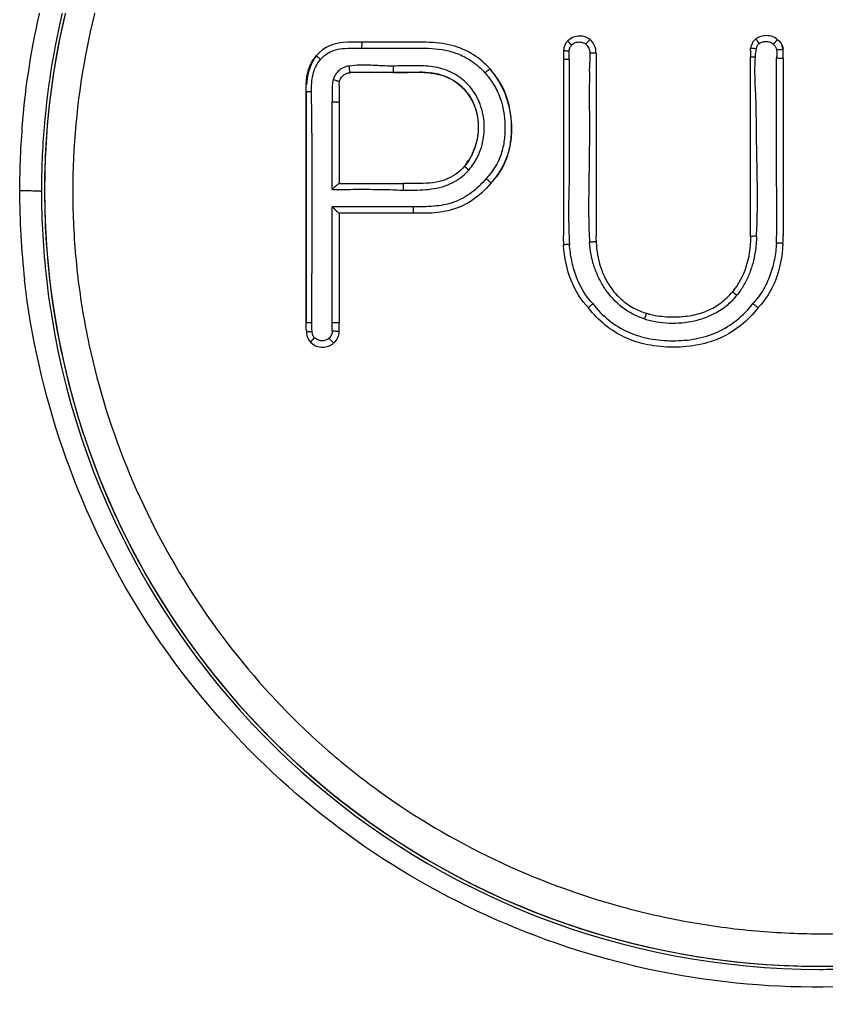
# Model space of a CAD drawing. Extents: x 2340 to 8415, y -46 to 2482.
# Drawn here: x 2618.29 to 2631.3, y 721.05 to 736.79 of the extents above; entities that cross this region are included whole.
import ezdxf

# ---------------------------------------------------------------- set-up
doc = ezdxf.new("R2010")
doc.units = 0
doc.header["$LTSCALE"] = 20
doc.header["$MEASUREMENT"] = 0
doc.layers.get('0').update_dxf_attribs({"linetype": 'CONTINUOUS'})
doc.layers.add('00_COMPONENTS', color=7, linetype='CONTINUOUS')

# ---------------------------------------------------------------- blocks, each defined once
blk = doc.blocks.new('A$C7b8c0583')
at = {"layer": '00_COMPONENTS', "color": 7, "linetype": 'Continuous'}
for p, q in [((121.983, 55.274), (121.755, 55.274)), ((122.26, 55.274), (121.983, 55.274)), ((123.018, 55.274), (122.26, 55.274)), ((125.663, 55.317), (125.663, 55.317)), ((125.229, 55.105), (125.229, 54.991)), ((125.756, 55.105), (125.756, 55.096)), ((128.247, 55.143), (128.247, 55.033)), ((128.774, 55.154), (128.773, 55.161)), ((128.774, 55.011), (128.774, 55.131)), ((125.229, 54.991), (125.229, 52.157)), ((125.756, 55.096), (125.756, 52.15)), ((128.247, 52.151), (128.247, 55.033)), ((128.774, 55.011), (128.774, 52.157)), ((122.895, 54.791), (122.981, 54.788)), ((122.114, 54.785), (121.824, 54.785)), ((122.49, 54.785), (122.114, 54.785)), ((122.967, 54.785), (122.49, 54.785)), ((123.096, 54.778), (123.122, 54.775)), ((123.158, 54.769), (123.216, 54.757)), ((121.084, 54.475), (121.084, 54.591)), ((121.084, 54.591), (121.084, 54.591)), ((121.084, 54.475), (121.084, 50.752)), ((121.084, 50.752), (121.084, 54.475)), ((121.084, 54.475), (121.084, 54.475)), ((121.612, 54.566), (121.612, 54.308)), ((123.673, 54.464), (123.713, 54.409)), ((121.612, 54.308), (121.612, 52.998)), ((123.749, 53.45), (123.711, 53.38)), ((123.757, 53.465), (123.749, 53.45)), ((123.782, 53.522), (123.757, 53.465)), ((121.611, 52.998), (121.866, 52.998)), ((121.866, 52.998), (122.652, 52.998)), ((122.967, 52.998), (122.652, 52.998)), ((124.064, 53.005), (124.064, 53.005)), ((122.811, 52.621), (121.503, 52.621)), ((121.503, 50.754), (121.503, 52.621)), ((121.612, 52.516), (121.612, 50.749)), ((121.612, 52.516), (121.612, 50.749)), ((121.872, 52.516), (121.612, 52.516)), ((122.819, 52.516), (121.872, 52.516)), ((123.019, 52.516), (122.819, 52.516)), ((128.248, 52.141), (128.247, 52.141)), ((121.084, 50.639), (121.084, 50.752)), ((121.084, 50.752), (121.084, 50.752)), ((121.612, 50.749), (121.612, 50.749)), ((121.612, 50.652), (121.612, 50.749)), ((121.084, 50.625), (121.084, 50.639)), ((121.611, 50.612), (121.611, 50.611)), ((121.612, 50.638), (121.612, 50.652)), ((121.612, 50.625), (121.612, 50.638))]:
    blk.add_line(p, q, dxfattribs=at)
for points in [[(128.767, 55.186), (128.762, 55.198), (128.756, 55.211), (128.75, 55.224), (128.748, 55.227)], [(128.773, 55.161), (128.77, 55.173), (128.767, 55.186)], [(121.246, 55.058), (121.223, 55.026), (121.193, 54.979), (121.167, 54.928), (121.144, 54.873), (121.125, 54.815), (121.11, 54.756), (121.099, 54.694), (121.091, 54.629), (121.088, 54.591)], [(122.49, 54.785), (122.529, 54.786), (122.624, 54.787), (122.717, 54.789), (122.807, 54.791), (122.895, 54.791)], [(122.981, 54.788), (123.065, 54.782), (123.096, 54.778)], [(124.064, 53.005), (124.083, 53.024), (124.141, 53.093), (124.195, 53.168), (124.244, 53.25), (124.288, 53.339), (124.325, 53.432), (124.355, 53.529), (124.377, 53.63), (124.392, 53.734), (124.399, 53.839), (124.398, 53.945), (124.39, 54.052), (124.374, 54.157), (124.351, 54.262), (124.32, 54.363), (124.283, 54.462), (124.239, 54.558), (124.189, 54.648), (124.134, 54.733), (124.073, 54.813), (124.047, 54.844)], [(123.122, 54.775), (123.147, 54.772), (123.158, 54.769)], [(123.216, 54.757), (123.225, 54.755), (123.227, 54.755)], [(123.227, 54.755), (123.301, 54.732), (123.373, 54.702), (123.442, 54.666), (123.507, 54.624), (123.567, 54.576), (123.601, 54.543)], [(123.601, 54.543), (123.622, 54.524), (123.668, 54.47)], [(123.668, 54.47), (123.672, 54.466), (123.673, 54.464)], [(123.713, 54.409), (123.716, 54.405), (123.718, 54.401)], [(123.718, 54.401), (123.754, 54.34), (123.786, 54.272), (123.813, 54.201), (123.833, 54.128), (123.847, 54.053), (123.855, 53.978), (123.857, 53.901), (123.854, 53.824), (123.845, 53.747), (123.83, 53.671), (123.809, 53.596), (123.782, 53.522)], [(123.711, 53.38), (123.666, 53.313), (123.636, 53.274)]]:
    blk.add_lwpolyline(points, dxfattribs=at)
for centre, radius, start, end in [((129.363, 52.87), 12.5, 108.1481, 270), ((129.363, 52.87), 12.5, 108.2609, 267.4128), ((129.363, 52.87), 12.55, 156.006, 175.2449), ((129.363, 52.87), 2.5, 104.9188, 105.0831), ((125.626, 55.106), 0.397, 175.8858, 180.0524), ((125.403, 55.106), 0.352, 359.9621, 3.9514), ((128.465, 55.131), 0.31, 359.9507, 4.31), ((125.656, 52.824), 2.276, 89.4467, 90.0008), ((122.869, 52.409), 2.382, 87.0701, 88.9882), ((122.955, 53.601), 1.187, 82.0206, 83.0387), ((122.98, 53.737), 1.048, 82.354, 83.5059), ((122.972, 53.72), 1.066, 79.9152, 82.0374), ((122.986, 53.776), 1.008, 80.118, 82.3606), ((122.996, 53.856), 0.928, 76.9368, 79.9266), ((122.995, 53.828), 0.956, 77.2198, 80.1226), ((123.014, 53.935), 0.847, 75.649, 76.9057), ((123.002, 53.862), 0.921, 76.0516, 77.2082), ((123.017, 53.944), 0.837, 45.7525, 75.6784), ((123.023, 53.952), 0.828, 39.9754, 45.7029), ((122.989, 53.928), 0.869, 39.7403, 45.2252), ((122.984, 53.923), 0.877, 39.2358, 39.7473), ((123.023, 53.951), 0.828, 39.4339, 39.9753), ((122.984, 53.923), 0.877, 38.635, 39.2358), ((123.024, 53.953), 0.826, 34.6978, 39.4352), ((122.984, 53.923), 0.877, 38.1013, 38.635), ((122.986, 53.925), 0.873, 34.7594, 38.1038), ((122.994, 53.93), 0.864, 33.6359, 34.7565), ((122.998, 53.933), 0.859, 33.0375, 33.6354), ((129.273, 52.882), 12.814, 175.1776, 179.9978), ((129.363, 52.87), 12.55, 175.2449, 180), ((122.857, 53.898), 0.998, 334.3329, 339.0699), ((122.916, 53.865), 0.931, 320.6734, 328.2138), ((122.889, 53.881), 0.963, 328.1955, 331.6998), ((122.874, 53.89), 0.98, 331.6973, 334.3234), ((122.874, 53.926), 1.094, 319.2854, 319.6346), ((129.31, 52.887), 12.851, 180.0171, 186.4555), ((129.363, 52.87), 12.55, 180, 186.4219), ((131.114, 52.36), 5.892, 181.975, 183.4702), ((130.457, 52.285), 4.705, 181.6455, 182.8431), ((126.195, 52.151), 2.052, 359.7207, 0.0002), ((126.251, 52.155), 2.523, 357.0964, 0.0266), ((129.363, 52.87), 12.55, 186.4219, 269.995), ((126.933, 52.1), 1.251, 253.2068, 255.5652), ((121.5, 50.625), 0.415, 179.9722, 182.9678), ((121.467, 50.623), 0.382, 182.9889, 184.5565), ((121.271, 50.625), 0.341, 357.6948, 0.0116), ((129.363, 52.87), 12.5, 270, 287.9727), ((129.363, 52.87), 12.5, 267.4128, 270), ((129.363, 52.87), 12.55, 269.995, 271.0049)]:
    blk.add_arc(centre, radius, start, end, dxfattribs=at)
for points, knots in [([(125.509, 65.154), (127.332, 65.719), (131.29, 66.027), (136.804, 63.868), (140.852, 59.526), (142.016, 55.709), (142.154, 53.794)], [0, 0, 0, 0, 0.249289, 0.4989, 0.749116, 1, 1, 1, 1]), ([(116.505, 53.959), (116.611, 55.213), (117.195, 57.702), (119.115, 61.003), (121.898, 63.602), (124.179, 64.725), (125.367, 65.109)], [0, 0, 0, 0, 0.250898, 0.501324, 0.751021, 1, 1, 1, 1]), ([(125.613, 64.297), (125.266, 64.182), (124.581, 63.922), (123.592, 63.442), (122.65, 62.875), (121.467, 62.01), (120.142, 60.732), (118.872, 58.925), (117.953, 56.918), (117.405, 54.78), (117.278, 52.944), (117.382, 51.483), (117.622, 50.039), (118.174, 48.287), (119.198, 46.34), (120.327, 44.893), (121.376, 43.877), (122.517, 42.964), (124.096, 42.031), (125.816, 41.394), (127.242, 41.07), (128.33, 40.925), (129.428, 40.877), (130.159, 40.914), (130.523, 40.951)], [0, 0, 0, 0, 0.031281, 0.062576, 0.093872, 0.125177, 0.187738, 0.250322, 0.312917, 0.375501, 0.438053, 0.469343, 0.50062, 0.563064, 0.625458, 0.687815, 0.719018, 0.75022, 0.812572, 0.87496, 0.906201, 0.937452, 0.968726, 1, 1, 1, 1]), ([(121.983, 55.274), (121.983, 55.274), (121.981, 55.271), (121.98, 55.266), (121.979, 55.257), (121.977, 55.239), (121.976, 55.212), (121.975, 55.19), (121.975, 55.178)], [0, 0, 0, 0, 0.022352, 0.077028, 0.169455, 0.297151, 0.631739, 1, 1, 1, 1]), ([(125.299, 55.298), (125.298, 55.298), (125.299, 55.297), (125.299, 55.296), (125.301, 55.294), (125.304, 55.291), (125.309, 55.285), (125.316, 55.277), (125.325, 55.267), (125.34, 55.251), (125.352, 55.238), (125.36, 55.23)], [0, 0, 0, 0, 0.005244, 0.019496, 0.042886, 0.075299, 0.166177, 0.288766, 0.438986, 0.611758, 1, 1, 1, 1]), ([(125.663, 55.317), (125.639, 55.336), (125.586, 55.365), (125.489, 55.38), (125.387, 55.362), (125.327, 55.324), (125.299, 55.298)], [0, 0, 0, 0, 0.237546, 0.47515, 0.737577, 1, 1, 1, 1]), ([(125.36, 55.23), (125.376, 55.244), (125.411, 55.268), (125.473, 55.282), (125.537, 55.276), (125.575, 55.257), (125.592, 55.245)], [0, 0, 0, 0, 0.250439, 0.5005, 0.750303, 1, 1, 1, 1]), ([(125.592, 55.245), (125.599, 55.255), (125.612, 55.269), (125.629, 55.286), (125.639, 55.298), (125.648, 55.307), (125.655, 55.313), (125.66, 55.316), (125.662, 55.317), (125.663, 55.318), (125.663, 55.317)], [0, 0, 0, 0, 0.377557, 0.549001, 0.699367, 0.823272, 0.916657, 0.976587, 0.993085, 1, 1, 1, 1]), ([(128.684, 55.316), (128.66, 55.338), (128.607, 55.371), (128.509, 55.386), (128.412, 55.373), (128.358, 55.348), (128.333, 55.331)], [0, 0, 0, 0, 0.244678, 0.48926, 0.744632, 1, 1, 1, 1]), ([(128.388, 55.256), (128.381, 55.266), (128.37, 55.279), (128.357, 55.297), (128.349, 55.307), (128.343, 55.317), (128.338, 55.323), (128.335, 55.327), (128.334, 55.329), (128.334, 55.33), (128.334, 55.33)], [0, 0, 0, 0, 0.387933, 0.560504, 0.710584, 0.83314, 0.924108, 0.980124, 0.994535, 1, 1, 1, 1]), ([(128.388, 55.256), (128.406, 55.266), (128.444, 55.282), (128.505, 55.288), (128.566, 55.28), (128.601, 55.256), (128.615, 55.242)], [0, 0, 0, 0, 0.250341, 0.50039, 0.750359, 1, 1, 1, 1]), ([(128.681, 55.314), (128.681, 55.314), (128.678, 55.313), (128.674, 55.309), (128.667, 55.303), (128.659, 55.294), (128.65, 55.283), (128.635, 55.266), (128.623, 55.252), (128.615, 55.242)], [0, 0, 0, 0, 0.02459, 0.082133, 0.173439, 0.295848, 0.44561, 0.617446, 1, 1, 1, 1]), ([(121.313, 54.998), (121.352, 55.043), (121.423, 55.1), (121.532, 55.148), (121.649, 55.175), (121.797, 55.178), (121.916, 55.179), (121.975, 55.178)], [0, 0, 0, 0, 0.249968, 0.375271, 0.500331, 0.750208, 1, 1, 1, 1]), ([(121.975, 55.178), (122.05, 55.178), (122.201, 55.178), (122.427, 55.178), (122.653, 55.178), (122.953, 55.18), (123.258, 55.176), (123.548, 55.088), (123.682, 55.016), (123.744, 54.975)], [0, 0, 0, 0, 0.125017, 0.25005, 0.375076, 0.500083, 0.749892, 0.874986, 1, 1, 1, 1]), ([(125.322, 55.131), (125.31, 55.132), (125.293, 55.133), (125.272, 55.134), (125.257, 55.135), (125.246, 55.135), (125.237, 55.135), (125.233, 55.135), (125.23, 55.135), (125.23, 55.134)], [0, 0, 0, 0, 0.374056, 0.552153, 0.709879, 0.837196, 0.928776, 0.981904, 1, 1, 1, 1]), ([(125.32, 55.131), (125.322, 55.149), (125.331, 55.175), (125.346, 55.207), (125.355, 55.223), (125.36, 55.23)], [0, 0, 0, 0, 0.499352, 0.749808, 1, 1, 1, 1]), ([(125.321, 54.996), (125.321, 55.007), (125.321, 55.03), (125.32, 55.064), (125.321, 55.097), (125.32, 55.12), (125.32, 55.131)], [0, 0, 0, 0, 0.250005, 0.500002, 0.749989, 1, 1, 1, 1]), ([(125.592, 55.245), (125.602, 55.235), (125.62, 55.215), (125.639, 55.179), (125.651, 55.14), (125.655, 55.113), (125.656, 55.1)], [0, 0, 0, 0, 0.249999, 0.499541, 0.750018, 1, 1, 1, 1]), ([(128.342, 55.169), (128.33, 55.17), (128.313, 55.172), (128.291, 55.174), (128.277, 55.176), (128.266, 55.176), (128.257, 55.177), (128.253, 55.177), (128.249, 55.177), (128.249, 55.176)], [0, 0, 0, 0, 0.373813, 0.552013, 0.709905, 0.837364, 0.929015, 0.982116, 1, 1, 1, 1]), ([(128.342, 55.169), (128.344, 55.185), (128.354, 55.218), (128.375, 55.245), (128.388, 55.256)], [0, 0, 0, 0, 0.499794, 1, 1, 1, 1]), ([(128.615, 55.242), (128.63, 55.232), (128.654, 55.204), (128.664, 55.169), (128.667, 55.151)], [0, 0, 0, 0, 0.498721, 1, 1, 1, 1]), ([(128.743, 55.155), (128.738, 55.155), (128.712, 55.154), (128.686, 55.152), (128.667, 55.151)], [0, 0, 0, 0, 0.227847, 1, 1, 1, 1]), ([(128.667, 55.151), (128.67, 55.129), (128.671, 55.083), (128.669, 55.038), (128.668, 55.016)], [0, 0, 0, 0, 0.499716, 1, 1, 1, 1]), ([(128.774, 55.154), (128.773, 55.155), (128.77, 55.155), (128.765, 55.156), (128.755, 55.156), (128.748, 55.155), (128.743, 55.155)], [0, 0, 0, 0, 0.063103, 0.244929, 0.560636, 1, 1, 1, 1]), ([(121.167, 54.479), (121.165, 54.525), (121.168, 54.617), (121.188, 54.754), (121.233, 54.885), (121.283, 54.963), (121.313, 54.998)], [0, 0, 0, 0, 0.249739, 0.499878, 0.749946, 1, 1, 1, 1]), ([(121.313, 54.998), (121.304, 55.005), (121.292, 55.017), (121.276, 55.031), (121.266, 55.04), (121.258, 55.047), (121.252, 55.052), (121.249, 55.055), (121.248, 55.057), (121.247, 55.058), (121.246, 55.058), (121.246, 55.058)], [0, 0, 0, 0, 0.38941, 0.562182, 0.712185, 0.834452, 0.925014, 0.957304, 0.980605, 0.994802, 1, 1, 1, 1]), ([(125.321, 54.996), (125.309, 54.996), (125.292, 54.996), (125.27, 54.995), (125.256, 54.994), (125.245, 54.994), (125.236, 54.993), (125.232, 54.992), (125.229, 54.992), (125.229, 54.991)], [0, 0, 0, 0, 0.374243, 0.552254, 0.709796, 0.836926, 0.928384, 0.981523, 1, 1, 1, 1]), ([(125.321, 54.996), (125.321, 54.872), (125.32, 54.623), (125.322, 54.25), (125.321, 53.878), (125.321, 53.567), (125.321, 53.318), (125.322, 53.132), (125.32, 52.946), (125.315, 52.759), (125.312, 52.573), (125.314, 52.324), (125.321, 52.138), (125.327, 52.014)], [0, 0, 0, 0, 0.125001, 0.250001, 0.375002, 0.500001, 0.562502, 0.625005, 0.687505, 0.750011, 0.812512, 0.875013, 1, 1, 1, 1]), ([(125.656, 55.1), (125.657, 55.068), (125.658, 55.005), (125.651, 54.925), (125.648, 54.862), (125.648, 54.798), (125.649, 54.719), (125.648, 54.624), (125.648, 54.497), (125.648, 54.338), (125.648, 54.147), (125.649, 53.956), (125.649, 53.766), (125.648, 53.512), (125.643, 53.194), (125.637, 52.813), (125.635, 52.431), (125.644, 52.177), (125.651, 52.051)], [0, 0, 0, 0, 0.031251, 0.062509, 0.078129, 0.093755, 0.125013, 0.15626, 0.18751, 0.25001, 0.31251, 0.375009, 0.437509, 0.500009, 0.625014, 0.750018, 0.875017, 1, 1, 1, 1]), ([(125.756, 55.096), (125.756, 55.096), (125.753, 55.096), (125.75, 55.097), (125.743, 55.098), (125.734, 55.098), (125.722, 55.099), (125.703, 55.099), (125.688, 55.1), (125.678, 55.1)], [0, 0, 0, 0, 0.017229, 0.065593, 0.149716, 0.269538, 0.421302, 0.599908, 1, 1, 1, 1]), ([(128.327, 55.037), (128.316, 55.037), (128.301, 55.037), (128.282, 55.036), (128.27, 55.036), (128.26, 55.035), (128.253, 55.035), (128.25, 55.034), (128.247, 55.034), (128.247, 55.033)], [0, 0, 0, 0, 0.391355, 0.569349, 0.722827, 0.844876, 0.931746, 0.982114, 1, 1, 1, 1]), ([(128.344, 52.145), (128.351, 52.265), (128.359, 52.506), (128.36, 52.868), (128.355, 53.23), (128.346, 53.591), (128.342, 53.953), (128.34, 54.315), (128.317, 54.675), (128.318, 54.917), (128.327, 55.037)], [0, 0, 0, 0, 0.125016, 0.250026, 0.375031, 0.500034, 0.625038, 0.750039, 0.875034, 1, 1, 1, 1]), ([(128.665, 52.037), (128.671, 52.161), (128.676, 52.409), (128.671, 52.781), (128.667, 53.154), (128.668, 53.526), (128.668, 53.899), (128.668, 54.395), (128.668, 54.767), (128.668, 55.016)], [0, 0, 0, 0, 0.124913, 0.249958, 0.375003, 0.500001, 0.625002, 0.750001, 1, 1, 1, 1]), ([(128.774, 55.011), (128.774, 55.012), (128.771, 55.012), (128.766, 55.013), (128.755, 55.014), (128.742, 55.014), (128.725, 55.015), (128.7, 55.015), (128.681, 55.016), (128.668, 55.016)], [0, 0, 0, 0, 0.018429, 0.072763, 0.167194, 0.298296, 0.459479, 0.638574, 1, 1, 1, 1]), ([(121.772, 54.89), (121.743, 54.886), (121.685, 54.872), (121.608, 54.824), (121.55, 54.755), (121.527, 54.7), (121.517, 54.672)], [0, 0, 0, 0, 0.249601, 0.499411, 0.749589, 1, 1, 1, 1]), ([(122.482, 54.89), (122.423, 54.89), (122.334, 54.891), (122.216, 54.899), (122.097, 54.905), (121.949, 54.909), (121.83, 54.9), (121.772, 54.89)], [0, 0, 0, 0, 0.250028, 0.375037, 0.500042, 0.750042, 1, 1, 1, 1]), ([(121.772, 54.89), (121.773, 54.877), (121.775, 54.858), (121.778, 54.833), (121.781, 54.816), (121.783, 54.803), (121.786, 54.792), (121.788, 54.787), (121.789, 54.784), (121.79, 54.784)], [0, 0, 0, 0, 0.357106, 0.535071, 0.695912, 0.827309, 0.922555, 0.978294, 1, 1, 1, 1]), ([(123.633, 54.648), (123.595, 54.681), (123.514, 54.742), (123.38, 54.813), (123.236, 54.861), (123.037, 54.895), (122.784, 54.897), (122.583, 54.894), (122.482, 54.89)], [0, 0, 0, 0, 0.125139, 0.250302, 0.375233, 0.500266, 0.750129, 1, 1, 1, 1]), ([(122.482, 54.89), (122.482, 54.877), (122.482, 54.858), (122.483, 54.834), (122.484, 54.817), (122.485, 54.804), (122.487, 54.794), (122.488, 54.789), (122.489, 54.785), (122.49, 54.785)], [0, 0, 0, 0, 0.360254, 0.538078, 0.698092, 0.828424, 0.922749, 0.978077, 1, 1, 1, 1]), ([(123.965, 54.781), (123.974, 54.79), (123.993, 54.806), (124.015, 54.824), (124.03, 54.835), (124.038, 54.84), (124.043, 54.843), (124.046, 54.844), (124.047, 54.844)], [0, 0, 0, 0, 0.376964, 0.699104, 0.823302, 0.916448, 0.975111, 1, 1, 1, 1]), ([(124.064, 53.005), (124.12, 53.061), (124.216, 53.181), (124.319, 53.39), (124.371, 53.586), (124.392, 53.756), (124.397, 53.893), (124.391, 54.031), (124.37, 54.208), (124.315, 54.416), (124.207, 54.642), (124.105, 54.779), (124.047, 54.844)], [0, 0, 0, 0, 0.12353, 0.247059, 0.370589, 0.432353, 0.494118, 0.557353, 0.620588, 0.747059, 0.873529, 1, 1, 1, 1]), ([(121.517, 54.672), (121.51, 54.643), (121.5, 54.583), (121.498, 54.493), (121.501, 54.403), (121.502, 54.343), (121.503, 54.312)], [0, 0, 0, 0, 0.250185, 0.500068, 0.750132, 1, 1, 1, 1]), ([(121.517, 54.672), (121.53, 54.669), (121.548, 54.663), (121.573, 54.657), (121.589, 54.652), (121.603, 54.648), (121.612, 54.645), (121.617, 54.644), (121.619, 54.643), (121.62, 54.642), (121.621, 54.642), (121.621, 54.642)], [0, 0, 0, 0, 0.360115, 0.539757, 0.701807, 0.833673, 0.928504, 0.960552, 0.982668, 0.995537, 1, 1, 1, 1]), ([(121.621, 54.642), (121.622, 54.646), (121.632, 54.678), (121.659, 54.729), (121.718, 54.771), (121.768, 54.782), (121.79, 54.784)], [0, 0, 0, 0, 0.057083, 0.429848, 0.770249, 1, 1, 1, 1]), ([(123.846, 53.425), (123.895, 53.524), (123.959, 53.74), (123.956, 54.076), (123.854, 54.396), (123.715, 54.575), (123.633, 54.648)], [0, 0, 0, 0, 0.250414, 0.500646, 0.750558, 1, 1, 1, 1]), ([(123.965, 54.781), (124.017, 54.725), (124.11, 54.599), (124.246, 54.319), (124.296, 54.007), (124.282, 53.697), (124.216, 53.393), (124.093, 53.184), (123.982, 53.076)], [0, 0, 0, 0, 0.125041, 0.250248, 0.499941, 0.625355, 0.750755, 1, 1, 1, 1]), ([(121.084, 54.475), (121.084, 54.475), (121.087, 54.476), (121.091, 54.476), (121.098, 54.477), (121.108, 54.478), (121.121, 54.478), (121.141, 54.479), (121.156, 54.479), (121.167, 54.479)], [0, 0, 0, 0, 0.018144, 0.069373, 0.157571, 0.280962, 0.435556, 0.613439, 1, 1, 1, 1]), ([(121.172, 50.756), (121.172, 50.911), (121.172, 51.221), (121.178, 51.687), (121.175, 52.152), (121.177, 52.618), (121.176, 53.083), (121.177, 53.548), (121.175, 54.014), (121.17, 54.324), (121.167, 54.479)], [0, 0, 0, 0, 0.125002, 0.250006, 0.375007, 0.500009, 0.62501, 0.750012, 0.87501, 1, 1, 1, 1]), ([(123.704, 54.423), (123.747, 54.36), (123.816, 54.221), (123.878, 53.92), (123.844, 53.683), (123.79, 53.541)], [0, 0, 0, 0, 0.250258, 0.500935, 1, 1, 1, 1]), ([(121.503, 54.312), (121.516, 54.313), (121.536, 54.312), (121.561, 54.312), (121.578, 54.311), (121.592, 54.311), (121.603, 54.31), (121.608, 54.309), (121.612, 54.309), (121.612, 54.308)], [0, 0, 0, 0, 0.358612, 0.537804, 0.699714, 0.831682, 0.926802, 0.981487, 1, 1, 1, 1]), ([(123.364, 52.974), (123.461, 53.012), (123.583, 53.087), (123.681, 53.186), (123.704, 53.212)], [0, 0, 0, 0, 0.749334, 1, 1, 1, 1]), ([(123.704, 53.212), (123.695, 53.22), (123.682, 53.232), (123.666, 53.246), (123.656, 53.255), (123.648, 53.263), (123.642, 53.268), (123.639, 53.271), (123.638, 53.273), (123.637, 53.274), (123.636, 53.274), (123.636, 53.274)], [0, 0, 0, 0, 0.388674, 0.561505, 0.711713, 0.834256, 0.92509, 0.957489, 0.980859, 0.995053, 1, 1, 1, 1]), ([(123.982, 53.076), (123.914, 52.991), (123.795, 52.875), (123.61, 52.757), (123.46, 52.69), (123.301, 52.647), (123.138, 52.628), (122.975, 52.619), (122.866, 52.619), (122.811, 52.621)], [0, 0, 0, 0, 0.250038, 0.375251, 0.500431, 0.625457, 0.750305, 0.875265, 1, 1, 1, 1]), ([(124.064, 53.005), (124.064, 53.005), (124.063, 53.005), (124.062, 53.006), (124.06, 53.008), (124.057, 53.01), (124.054, 53.013), (124.047, 53.018), (124.038, 53.026), (124.026, 53.037), (124.007, 53.054), (123.991, 53.065), (123.982, 53.076)], [0, 0, 0, 0, 0.005131, 0.020084, 0.044623, 0.078517, 0.121487, 0.172977, 0.298996, 0.451403, 0.624475, 1, 1, 1, 1]), ([(121.611, 52.998), (121.609, 52.998), (121.604, 52.994), (121.594, 52.987), (121.582, 52.977), (121.568, 52.964), (121.552, 52.95), (121.531, 52.929), (121.514, 52.913), (121.503, 52.902)], [0, 0, 0, 0, 0.042598, 0.127106, 0.242279, 0.377337, 0.524614, 0.679776, 1, 1, 1, 1]), ([(121.503, 52.902), (121.598, 52.902), (121.836, 52.902), (122.217, 52.904), (122.502, 52.896), (122.644, 52.889)], [0, 0, 0, 0, 0.249986, 0.624996, 1, 1, 1, 1]), ([(122.652, 52.998), (122.652, 52.998), (122.65, 52.994), (122.649, 52.989), (122.648, 52.978), (122.646, 52.964), (122.645, 52.946), (122.645, 52.921), (122.644, 52.902), (122.645, 52.89)], [0, 0, 0, 0, 0.02317, 0.081645, 0.179757, 0.31369, 0.475253, 0.651498, 1, 1, 1, 1]), ([(122.644, 52.889), (122.705, 52.887), (122.827, 52.887), (123.069, 52.898), (123.252, 52.929), (123.364, 52.974)], [0, 0, 0, 0, 0.25013, 0.500383, 1, 1, 1, 1]), ([(116.46, 52.883), (116.503, 52.883), (116.586, 52.883), (116.691, 52.88), (116.77, 52.879), (116.799, 52.873), (116.813, 52.873), (116.813, 52.87)], [0, 0, 0, 0, 0.366726, 0.694005, 0.918291, 0.978245, 1, 1, 1, 1]), ([(121.612, 52.516), (121.611, 52.516), (121.61, 52.518), (121.607, 52.52), (121.603, 52.523), (121.596, 52.53), (121.585, 52.54), (121.57, 52.554), (121.554, 52.57), (121.532, 52.592), (121.515, 52.609), (121.503, 52.621)], [0, 0, 0, 0, 0.009695, 0.032762, 0.068059, 0.114035, 0.230224, 0.367964, 0.518556, 0.676487, 1, 1, 1, 1]), ([(122.819, 52.516), (122.818, 52.516), (122.817, 52.52), (122.816, 52.525), (122.814, 52.535), (122.813, 52.548), (122.812, 52.565), (122.811, 52.589), (122.811, 52.608), (122.811, 52.621)], [0, 0, 0, 0, 0.021792, 0.077021, 0.171243, 0.301471, 0.461416, 0.639302, 1, 1, 1, 1]), ([(128.344, 52.145), (128.344, 52.06), (128.329, 51.911), (128.286, 51.703), (128.225, 51.52), (128.139, 51.349), (128.068, 51.242), (128.028, 51.193)], [0, 0, 0, 0, 0.249817, 0.437424, 0.624822, 0.812476, 1, 1, 1, 1]), ([(128.344, 52.145), (128.333, 52.145), (128.312, 52.145), (128.283, 52.144), (128.262, 52.143), (128.251, 52.143), (128.248, 52.141)], [0, 0, 0, 0, 0.341844, 0.663318, 0.895515, 1, 1, 1, 1]), ([(125.327, 52.014), (125.315, 52.013), (125.298, 52.012), (125.276, 52.01), (125.261, 52.009), (125.249, 52.007), (125.24, 52.006), (125.236, 52.005), (125.233, 52.004), (125.233, 52.004)], [0, 0, 0, 0, 0.371171, 0.549103, 0.707224, 0.835188, 0.927423, 0.981096, 1, 1, 1, 1]), ([(125.704, 51.058), (125.584, 51.183), (125.449, 51.417), (125.359, 51.754), (125.335, 51.927), (125.327, 52.014)], [0, 0, 0, 0, 0.498258, 0.749088, 1, 1, 1, 1]), ([(125.758, 52.051), (125.758, 52.052), (125.754, 52.052), (125.75, 52.053), (125.739, 52.053), (125.725, 52.053), (125.708, 52.053), (125.683, 52.052), (125.664, 52.051), (125.651, 52.051)], [0, 0, 0, 0, 0.018367, 0.07262, 0.167139, 0.298511, 0.460072, 0.63931, 1, 1, 1, 1]), ([(126.536, 50.811), (126.407, 50.85), (126.165, 50.981), (125.935, 51.232), (125.8, 51.465), (125.722, 51.653), (125.671, 51.849), (125.655, 51.983), (125.651, 52.051)], [0, 0, 0, 0, 0.249197, 0.498745, 0.623968, 0.749261, 0.87461, 1, 1, 1, 1]), ([(125.758, 52.051), (125.765, 51.908), (125.803, 51.694), (125.912, 51.436), (126.047, 51.236), (126.225, 51.064), (126.408, 50.959), (126.531, 50.915), (126.572, 50.903)], [0, 0, 0, 0, 0.251539, 0.405756, 0.559974, 0.737512, 0.91505, 1, 1, 1, 1]), ([(128.665, 52.037), (128.66, 51.948), (128.639, 51.77), (128.568, 51.511), (128.454, 51.268), (128.347, 51.123), (128.285, 51.059)], [0, 0, 0, 0, 0.249971, 0.500021, 0.750026, 1, 1, 1, 1]), ([(128.771, 52.028), (128.771, 52.028), (128.767, 52.029), (128.763, 52.03), (128.752, 52.031), (128.739, 52.032), (128.722, 52.034), (128.697, 52.035), (128.678, 52.036), (128.665, 52.037)], [0, 0, 0, 0, 0.018057, 0.072296, 0.166814, 0.298147, 0.459622, 0.63888, 1, 1, 1, 1]), ([(132.858, 40.525), (131.08, 40.017), (127.259, 39.78), (121.948, 41.864), (117.989, 45.975), (116.749, 49.602), (116.541, 51.442)], [0, 0, 0, 0, 0.250282, 0.49977, 0.749379, 1, 1, 1, 1]), ([(126.536, 50.811), (126.6, 50.791), (126.733, 50.761), (127.003, 50.734), (127.277, 50.758), (127.537, 50.836), (127.722, 50.925), (127.889, 51.042), (127.986, 51.139), (128.028, 51.193)], [0, 0, 0, 0, 0.124828, 0.249818, 0.499261, 0.624428, 0.749511, 0.874813, 1, 1, 1, 1]), ([(127.149, 50.85), (127.151, 50.85), (127.203, 50.854), (127.346, 50.873), (127.56, 50.937), (127.779, 51.065), (127.902, 51.183), (127.957, 51.251)], [0, 0, 0, 0, 0.006294, 0.148252, 0.432168, 0.716084, 1, 1, 1, 1]), ([(127.957, 51.251), (127.956, 51.251), (127.957, 51.251), (127.958, 51.25), (127.959, 51.249), (127.963, 51.246), (127.969, 51.241), (127.978, 51.233), (127.989, 51.224), (128.005, 51.211), (128.019, 51.2), (128.028, 51.193)], [0, 0, 0, 0, 0.004146, 0.016749, 0.038359, 0.069499, 0.160983, 0.288384, 0.446356, 0.624826, 1, 1, 1, 1]), ([(125.635, 50.989), (125.636, 50.988), (125.636, 50.991), (125.637, 50.993), (125.64, 50.998), (125.645, 51.003), (125.654, 51.012), (125.664, 51.022), (125.676, 51.034), (125.69, 51.046), (125.699, 51.054), (125.704, 51.058)], [0, 0, 0, 0, 0.020109, 0.045682, 0.07984, 0.172061, 0.295169, 0.445466, 0.617459, 0.804963, 1, 1, 1, 1]), ([(125.704, 51.058), (125.778, 50.96), (125.951, 50.782), (126.215, 50.619), (126.446, 50.533), (126.626, 50.49), (126.809, 50.465), (126.993, 50.457), (127.178, 50.464), (127.422, 50.496), (127.72, 50.586), (128.038, 50.782), (128.211, 50.961), (128.285, 51.059)], [0, 0, 0, 0, 0.124798, 0.24954, 0.312058, 0.374553, 0.437069, 0.499588, 0.56212, 0.624692, 0.749714, 0.874813, 1, 1, 1, 1]), ([(128.368, 50.99), (128.368, 50.99), (128.367, 50.99), (128.366, 50.991), (128.364, 50.993), (128.36, 50.996), (128.352, 51.002), (128.342, 51.011), (128.33, 51.021), (128.311, 51.037), (128.296, 51.05), (128.285, 51.059)], [0, 0, 0, 0, 0.004979, 0.019736, 0.044068, 0.077752, 0.17185, 0.297775, 0.450384, 0.623357, 1, 1, 1, 1]), ([(127.601, 50.444), (127.541, 50.424), (127.417, 50.392), (127.219, 50.362), (127.004, 50.352), (126.788, 50.362), (126.521, 50.402), (126.215, 50.501), (125.897, 50.698), (125.717, 50.883), (125.635, 50.989)], [0, 0, 0, 0, 0.089093, 0.179578, 0.270062, 0.361304, 0.452547, 0.635031, 0.817516, 1, 1, 1, 1]), ([(126.572, 50.903), (126.571, 50.903), (126.569, 50.9), (126.566, 50.896), (126.562, 50.888), (126.555, 50.871), (126.546, 50.845), (126.539, 50.823), (126.536, 50.811)], [0, 0, 0, 0, 0.02191, 0.076615, 0.169455, 0.297812, 0.633379, 1, 1, 1, 1]), ([(126.621, 50.889), (126.65, 50.881), (126.725, 50.865), (126.851, 50.848), (127.002, 50.842), (127.102, 50.846), (127.149, 50.85)], [0, 0, 0, 0, 0.183174, 0.459743, 0.736311, 1, 1, 1, 1]), ([(128.368, 50.99), (128.286, 50.884), (128.106, 50.699), (127.841, 50.533), (127.663, 50.464), (127.601, 50.444)], [0, 0, 0, 0, 0.398774, 0.797548, 1, 1, 1, 1]), ([(121.084, 50.752), (121.084, 50.752), (121.087, 50.753), (121.091, 50.753), (121.1, 50.754), (121.11, 50.755), (121.124, 50.755), (121.145, 50.756), (121.161, 50.756), (121.172, 50.756)], [0, 0, 0, 0, 0.018361, 0.070694, 0.160738, 0.286222, 0.442463, 0.620394, 1, 1, 1, 1]), ([(121.503, 50.754), (121.516, 50.754), (121.536, 50.754), (121.561, 50.753), (121.578, 50.753), (121.592, 50.752), (121.603, 50.751), (121.608, 50.75), (121.612, 50.75), (121.612, 50.749)], [0, 0, 0, 0, 0.359064, 0.538266, 0.700073, 0.83189, 0.926891, 0.981505, 1, 1, 1, 1]), ([(121.085, 50.603), (121.085, 50.604), (121.089, 50.605), (121.094, 50.606), (121.106, 50.607), (121.114, 50.608), (121.119, 50.609)], [0, 0, 0, 0, 0.063988, 0.249844, 0.566517, 1, 1, 1, 1]), ([(121.119, 50.609), (121.123, 50.609), (121.143, 50.611), (121.162, 50.612), (121.177, 50.613)], [0, 0, 0, 0, 0.232421, 1, 1, 1, 1]), ([(121.215, 50.509), (121.209, 50.516), (121.199, 50.526), (121.191, 50.543), (121.187, 50.557), (121.184, 50.571), (121.18, 50.589), (121.177, 50.603), (121.177, 50.613)], [0, 0, 0, 0, 0.250275, 0.37353, 0.498353, 0.62487, 0.750814, 1, 1, 1, 1]), ([(121.503, 50.619), (121.503, 50.597), (121.493, 50.553), (121.466, 50.516), (121.45, 50.501)], [0, 0, 0, 0, 0.500267, 1, 1, 1, 1]), ([(121.503, 50.619), (121.515, 50.619), (121.539, 50.618), (121.571, 50.616), (121.595, 50.614), (121.607, 50.613), (121.611, 50.612)], [0, 0, 0, 0, 0.333444, 0.658098, 0.894884, 1, 1, 1, 1]), ([(121.215, 50.509), (121.206, 50.499), (121.191, 50.482), (121.173, 50.461), (121.163, 50.448), (121.157, 50.44), (121.155, 50.435), (121.154, 50.432), (121.155, 50.431)], [0, 0, 0, 0, 0.380263, 0.70114, 0.824166, 0.916276, 0.974411, 1, 1, 1, 1]), ([(121.155, 50.431), (121.183, 50.406), (121.242, 50.368), (121.345, 50.35), (121.445, 50.367), (121.5, 50.4), (121.525, 50.423)], [0, 0, 0, 0, 0.26039, 0.520816, 0.760408, 1, 1, 1, 1]), ([(121.45, 50.501), (121.434, 50.487), (121.396, 50.464), (121.331, 50.456), (121.267, 50.47), (121.231, 50.495), (121.215, 50.509)], [0, 0, 0, 0, 0.250445, 0.500471, 0.750005, 1, 1, 1, 1]), ([(121.525, 50.423), (121.525, 50.422), (121.524, 50.423), (121.523, 50.424), (121.521, 50.426), (121.517, 50.429), (121.51, 50.436), (121.501, 50.446), (121.49, 50.458), (121.472, 50.476), (121.459, 50.491), (121.45, 50.501)], [0, 0, 0, 0, 0.005854, 0.020942, 0.04548, 0.079329, 0.173671, 0.299697, 0.45223, 0.624901, 1, 1, 1, 1])]:
    blk.add_open_spline(points, degree=3, knots=knots, dxfattribs=at)
for points in [[(121.755, 55.274), (121.54, 55.274), (121.37, 55.202), (121.246, 55.059)], [(123.782, 55.071), (123.569, 55.206), (123.314, 55.274), (123.018, 55.274)], [(125.299, 55.298), (125.258, 55.257), (125.235, 55.202), (125.23, 55.134)], [(125.755, 55.13), (125.75, 55.205), (125.72, 55.267), (125.663, 55.317)], [(128.333, 55.331), (128.284, 55.288), (128.257, 55.237), (128.249, 55.176)], [(128.684, 55.316), (128.717, 55.294), (128.74, 55.265), (128.755, 55.231)], [(128.247, 55.143), (128.247, 55.155), (128.248, 55.166), (128.249, 55.176)], [(128.327, 55.037), (128.33, 55.081), (128.335, 55.125), (128.342, 55.169)], [(128.755, 55.231), (128.765, 55.208), (128.771, 55.182), (128.774, 55.154)], [(121.084, 54.591), (121.084, 54.777), (121.138, 54.932), (121.246, 55.059)], [(123.744, 54.975), (123.826, 54.92), (123.901, 54.856), (123.965, 54.781)], [(124.047, 54.844), (123.967, 54.933), (123.879, 55.009), (123.782, 55.071)], [(122.49, 54.785), (122.631, 54.785), (122.771, 54.793), (122.911, 54.79)], [(122.991, 54.788), (123.027, 54.786), (123.063, 54.783), (123.099, 54.779)], [(121.612, 54.566), (121.612, 54.593), (121.615, 54.618), (121.621, 54.642)], [(121.824, 54.785), (121.812, 54.785), (121.801, 54.785), (121.79, 54.784)], [(123.099, 54.778), (123.056, 54.783), (123.013, 54.785), (122.967, 54.785)], [(121.503, 52.902), (121.503, 53.372), (121.504, 53.842), (121.503, 54.312)], [(123.708, 53.217), (123.762, 53.281), (123.809, 53.351), (123.846, 53.425)], [(123.636, 53.274), (123.56, 53.188), (123.47, 53.122), (123.368, 53.076)], [(123.368, 53.076), (123.251, 53.024), (123.117, 52.998), (122.967, 52.998)], [(124.064, 53.005), (123.875, 52.773), (123.645, 52.624), (123.371, 52.557)], [(123.371, 52.557), (123.261, 52.53), (123.143, 52.516), (123.019, 52.516)], [(128.247, 52.141), (128.246, 51.78), (128.148, 51.483), (127.957, 51.251)], [(125.635, 50.989), (125.393, 51.245), (125.259, 51.584), (125.233, 52.004)], [(128.771, 52.028), (128.749, 51.598), (128.615, 51.252), (128.368, 50.99)], [(121.177, 50.613), (121.174, 50.66), (121.173, 50.708), (121.172, 50.756)], [(121.503, 50.619), (121.504, 50.664), (121.503, 50.709), (121.503, 50.754)], [(121.086, 50.593), (121.091, 50.525), (121.114, 50.471), (121.155, 50.431)], [(121.611, 50.611), (121.608, 50.535), (121.579, 50.472), (121.525, 50.423)]]:
    blk.add_open_spline(points, degree=3, dxfattribs=at)

msp = doc.modelspace()

# ---------------------------------------------------------------- block references
msp.add_blockref('A$C7b8c0583', (2501.828, 681.153))

doc.saveas('drawing.dxf')
